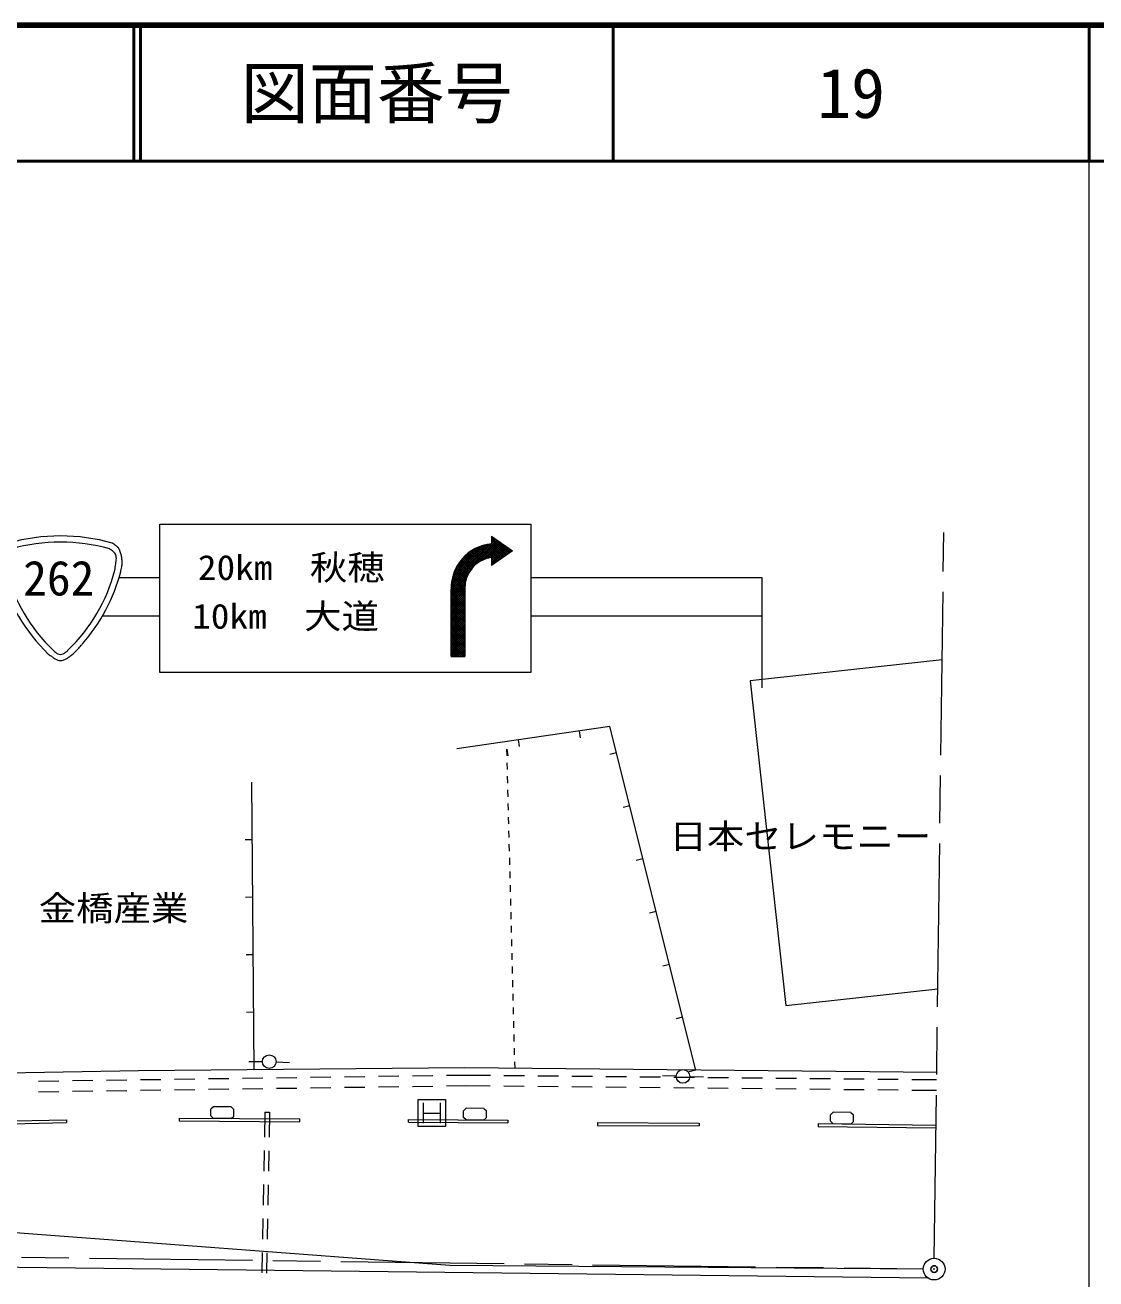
# Model space of a CAD drawing. Units: millimetres, scale not verified. Extents: x 40000 to 680000, y 20000 to 380000.
# Drawn here: x 500755 to 579500, y 287790 to 380000 of the extents above; entities that cross this region are included whole.
import ezdxf
from ezdxf.enums import TextEntityAlignment as Align

# ---------------------------------------------------------------- set-up
doc = ezdxf.new("R2010")
doc.units = ezdxf.units.MM
doc.header["$LTSCALE"] = 1000
doc.header["$PDMODE"] = 32
doc.header["$PDSIZE"] = 500
doc.linetypes.add('CHAIN', pattern=[18.5, 12, -1.5, 3.5, -1.5])
for name, color, linetype, lineweight in [('M-BGD', 7, 'Continuous', 13), ('M-BMK', 2, 'CHAIN', 13), ('M-BMK-SRVR', 3, 'Continuous', 13), ('M-STR-STRC', 7, 'Continuous', 13), ('M-STR-STRD', 7, 'Continuous', 13), ('M-TTL', 2, 'Continuous', 140), ('M-TTL-BAND', 7, 'Continuous', 13), ('M-TTL-LINE', 7, 'Continuous', 50)]:
    doc.layers.add(name, color=color, linetype=linetype, lineweight=lineweight)
doc.layers.add('M-OTRS', color=6, linetype='Continuous')
doc.layers.add('M-TTL-TXT', color=7, linetype='Continuous')
doc.styles.add('ＭＳ ゴシック', font='')
doc.styles.get('ＭＳ ゴシック').set_extended_font_data('MS Gothic')

msp = doc.modelspace()

# ---------------------------------------------------------------- linework, layer by layer
at = {"layer": 'M-BGD'}
for p, q in [((568190, 333312), (554079, 331770)), ((554079, 331770), (556687, 307905)), ((537006, 327433), (537078, 326939)), ((541505, 328089), (541577, 327595)), ((536200, 326252), (536187, 326742)), ((536187, 326742), (536259, 326247)), ((544241, 326473), (543756, 326351)), ((536225, 325252), (536212, 325752)), ((536250, 324253), (536238, 324752)), ((517394, 324318), (517583, 303167)), ((536276, 323253), (536263, 323753)), ((536301, 322253), (536288, 322753)), ((545215, 322584), (544730, 322463)), ((536326, 321254), (536314, 321753)), ((517432, 320088), (516932, 320084)), ((536352, 320254), (536339, 320754)), ((536377, 319254), (536364, 319754)), ((536402, 318255), (536390, 318754)), ((546188, 318695), (545703, 318574)), ((536428, 317255), (536415, 317755)), ((536453, 316255), (536440, 316755)), ((517469, 315858), (516969, 315853)), ((536478, 315256), (536466, 315755)), ((536504, 314256), (536491, 314756)), ((547161, 314806), (546676, 314685)), ((536529, 313256), (536516, 313756)), ((536554, 312256), (536542, 312756)), ((536580, 311257), (536567, 311757)), ((517507, 311628), (517007, 311623)), ((536605, 310257), (536592, 310757)), ((548135, 310918), (547650, 310796)), ((536630, 309257), (536618, 309757)), ((556687, 307905), (567873, 309127)), ((536656, 308258), (536643, 308758)), ((517545, 307398), (517045, 307393)), ((536681, 307258), (536668, 307758)), ((536706, 306258), (536694, 306758)), ((549108, 307029), (548623, 306907)), ((536731, 305259), (536719, 305759)), ((536757, 304259), (536744, 304759)), ((518208, 303765), (517208, 303754)), ((519208, 303753), (520207, 303717)), ((536782, 303270), (536769, 303759)), ((509247, 302447), (510747, 302468)), ((511747, 302483), (513247, 302504)), ((514247, 302518), (515746, 302539)), ((516746, 302554), (518246, 302575)), ((519246, 302589), (520746, 302610)), ((521746, 302625), (523246, 302646)), ((524246, 302660), (525745, 302682)), ((526745, 302696), (528245, 302717)), ((529245, 302731), (530745, 302753)), ((531745, 302767), (533157, 302787)), ((533157, 302787), (534972, 302769)), ((535972, 302759), (537472, 302744)), ((538472, 302735), (539971, 302720)), ((540971, 302710), (542471, 302695)), ((543471, 302685), (544971, 302671)), ((545971, 302661), (547471, 302646)), ((548634, 302700), (547635, 302736)), ((548471, 302636), (549971, 302621)), ((550081, 303140), (549596, 303019)), ((549634, 302676), (550634, 302664)), ((550971, 302611), (552471, 302597)), ((553471, 302587), (554971, 302572)), ((555971, 302562), (557471, 302547)), ((558471, 302538), (559971, 302523)), ((560970, 302513), (562470, 302498)), ((563470, 302488), (564970, 302474)), ((565970, 302464), (567785, 302446)), ((501748, 302340), (503248, 302362)), ((501750, 301561), (503249, 301582)), ((504248, 302376), (505747, 302397)), ((504249, 301597), (505749, 301618)), ((506747, 302412), (508247, 302433)), ((506749, 301632), (508249, 301653)), ((509249, 301668), (510749, 301689)), ((511749, 301703), (513248, 301724)), ((514248, 301739), (515748, 301760)), ((516748, 301774), (518248, 301795)), ((519248, 301810), (520748, 301831)), ((521748, 301845), (523247, 301867)), ((524247, 301881), (525747, 301902)), ((526747, 301916), (528247, 301938)), ((529247, 301952), (530747, 301973)), ((531747, 301987), (533149, 302007)), ((533149, 302007), (534964, 301989)), ((535964, 301980), (537464, 301965)), ((538464, 301955), (539964, 301940)), ((540964, 301930), (542464, 301916)), ((543464, 301906), (544964, 301891)), ((545964, 301881), (547463, 301866)), ((548463, 301856), (549963, 301842)), ((550963, 301832), (552463, 301817)), ((553463, 301807), (554963, 301792)), ((555963, 301783), (557463, 301768)), ((558463, 301758), (559963, 301743)), ((560963, 301733), (562463, 301719)), ((563463, 301709), (564963, 301694)), ((565963, 301684), (567778, 301666)), ((514406, 299780), (514409, 300263)), ((514605, 299593), (514406, 299780)), ((514610, 300447), (514409, 300263)), ((515912, 300439), (514610, 300447)), ((515907, 299585), (516108, 299769)), ((515912, 300439), (516111, 300252)), ((516108, 299769), (516111, 300252)), ((518387, 300061), (518351, 298225)), ((518387, 300061), (518738, 300055)), ((518738, 300055), (518703, 298218)), ((532993, 299669), (532996, 300152)), ((533197, 300336), (532996, 300152)), ((534499, 300328), (533197, 300336)), ((534499, 300328), (534698, 300141)), ((534695, 299658), (534698, 300141)), ((559972, 299385), (559979, 299868)), ((560181, 300051), (559979, 299868)), ((561483, 300035), (560181, 300051)), ((561483, 300035), (561680, 299847)), ((561674, 299364), (561680, 299847)), ((515907, 299585), (514605, 299593)), ((520958, 299355), (520959, 299555)), ((528958, 299307), (528959, 299507)), ((533192, 299482), (532993, 299669)), ((534494, 299474), (533192, 299482)), ((534494, 299474), (534695, 299658)), ((560170, 299197), (559972, 299385)), ((561472, 299180), (560170, 299197)), ((561472, 299180), (561674, 299364)), ((518332, 297225), (518303, 295725)), ((518683, 297218), (518654, 295719)), ((518283, 294726), (518254, 293226)), ((518634, 294719), (518605, 293219)), ((518234, 292226), (518205, 290726)), ((518586, 292219), (518557, 290720)), ((518186, 289727), (518157, 288227)), ((518537, 289720), (518508, 288220))]:
    msp.add_line(p, q, dxfattribs=at)
for points in [[(550081, 303140), (543755, 328417), (532507, 326777)], [(567792, 302967), (533102, 303306), (509108, 303092), (468945, 302388)]]:
    msp.add_lwpolyline(points, dxfattribs=at)
for centre in [(518708, 303770), (549134, 302682)]:
    msp.add_circle(centre, 500, dxfattribs=at)
at = {"layer": 'M-BMK'}
for p, q in [((567613, 289314), (568313, 342694)), ((468484, 289794), (566803, 288524))]:
    msp.add_line(p, q, dxfattribs=at)
at = {"layer": 'M-BMK-SRVR'}
msp.add_circle((567603, 288514), 800, dxfattribs=at)
at = {"layer": 'M-OTRS'}
msp.add_point((567603, 288514), dxfattribs=at)
at = {"layer": 'M-STR-STRC'}
for p, q in [((532091, 338755), (535466, 342130)), ((535045, 342422), (536609, 341336)), ((535045, 342422), (535045, 341839)), ((535045, 342416), (535049, 342420)), ((535045, 342275), (535132, 342362)), ((536270, 341101), (535045, 342326)), ((535045, 342133), (535216, 342304)), ((535045, 341992), (535299, 342246)), ((535045, 341850), (535383, 342188)), ((536187, 341043), (535045, 342185)), ((536353, 341159), (535192, 342320)), ((532088, 338610), (535550, 342072)), ((532102, 338907), (535033, 341838)), ((532120, 339067), (534873, 341819)), ((532149, 339237), (534703, 341790)), ((532191, 339420), (534519, 341749)), ((532249, 339620), (534319, 341690)), ((532332, 339845), (534095, 341607)), ((532456, 340109), (533830, 341484)), ((532674, 340470), (533470, 341265)), ((534075, 340468), (533359, 341184)), ((534161, 340523), (533440, 341244)), ((534251, 340575), (533524, 341302)), ((534344, 340623), (533610, 341357)), ((534441, 340668), (533698, 341411)), ((534541, 340708), (533788, 341462)), ((534646, 340745), (533881, 341510)), ((534756, 340777), (533977, 341556)), ((534870, 340804), (534075, 341599)), ((534110, 340490), (535633, 342014)), ((534990, 340826), (534176, 341639)), ((535435, 340522), (534280, 341677)), ((535519, 340579), (534387, 341711)), ((534419, 340658), (535717, 341956)), ((535602, 340637), (534497, 341743)), ((535686, 340695), (534610, 341771)), ((534647, 340745), (535800, 341898)), ((535769, 340753), (534727, 341795)), ((534841, 340798), (535884, 341840)), ((535853, 340811), (534848, 341816)), ((535936, 340869), (534973, 341832)), ((535014, 340829), (535967, 341782)), ((536103, 340985), (535045, 342043)), ((536020, 340927), (535045, 341902)), ((535045, 340719), (536051, 341724)), ((535045, 340577), (536134, 341666)), ((535045, 340436), (536217, 341608)), ((535045, 340295), (536301, 341550)), ((536609, 341336), (535045, 340250)), ((535364, 340472), (536384, 341492)), ((536437, 341217), (535655, 341999)), ((535827, 340793), (536468, 341434)), ((536520, 341275), (536118, 341677)), ((536289, 341115), (536551, 341376)), ((536604, 341333), (536581, 341356)), ((533295, 339551), (532557, 340289)), ((533342, 339646), (532611, 340376)), ((533392, 339737), (532668, 340460)), ((533446, 339824), (532727, 340543)), ((533503, 339909), (532789, 340623)), ((533563, 339990), (532852, 340701)), ((533627, 340068), (532918, 340776)), ((533694, 340142), (532986, 340849)), ((533763, 340214), (533056, 340921)), ((533837, 340282), (533129, 340990)), ((533913, 340347), (533203, 341057)), ((533992, 340409), (533280, 341121)), ((535045, 340834), (535045, 340250)), ((535352, 340464), (535045, 340770)), ((535269, 340406), (535045, 340629)), ((535185, 340348), (535045, 340488)), ((535102, 340290), (535045, 340346)), ((507672, 339362), (510655, 339362)), ((532147, 338528), (533449, 339830)), ((533045, 338528), (532183, 339390)), ((533088, 338626), (532213, 339501)), ((533093, 338763), (532246, 339610)), ((533106, 338892), (532282, 339715)), ((532289, 338528), (533281, 339521)), ((533125, 339014), (532321, 339817)), ((533149, 339131), (532363, 339917)), ((533179, 339242), (532408, 340014)), ((533213, 339349), (532455, 340108)), ((533252, 339452), (532505, 340200)), ((537937, 339362), (554927, 339362)), ((554927, 339362), (554927, 331261)), ((532196, 338528), (532088, 338636)), ((533089, 338528), (532089, 338528)), ((532089, 338528), (532089, 336496)), ((532089, 338489), (532128, 338528)), ((532089, 338347), (532269, 338528)), ((532089, 338206), (532411, 338528)), ((532089, 338065), (532552, 338528)), ((532089, 337923), (532694, 338528)), ((532089, 337782), (532835, 338528)), ((532089, 337640), (532977, 338528)), ((532089, 337499), (533089, 338499)), ((532338, 338528), (532092, 338774)), ((533089, 337536), (532097, 338528)), ((532479, 338528), (532101, 338906)), ((532621, 338528), (532116, 339033)), ((532762, 338528), (532134, 339156)), ((532903, 338528), (532157, 339275)), ((532189, 338528), (533089, 338528)), ((533089, 337678), (532239, 338528)), ((533089, 337819), (532380, 338528)), ((532430, 338528), (533194, 339292)), ((533089, 337960), (532522, 338528)), ((532572, 338528), (533142, 339098)), ((533089, 338102), (532663, 338528)), ((532713, 338528), (533110, 338925)), ((533089, 338243), (532804, 338528)), ((532854, 338528), (533093, 338767)), ((533089, 338385), (532946, 338528)), ((532996, 338528), (533088, 338620)), ((533089, 338526), (533087, 338528)), ((533089, 338528), (533089, 333563)), ((533089, 337395), (532089, 338395)), ((532089, 337358), (533089, 338358)), ((533089, 337253), (532089, 338254)), ((532089, 337216), (533089, 338217)), ((533089, 337112), (532089, 338112)), ((532089, 337075), (533089, 338075)), ((533089, 336971), (532089, 337971)), ((532089, 336933), (533089, 337934)), ((533089, 336829), (532089, 337830)), ((532089, 336792), (533089, 337792)), ((533089, 336688), (532089, 337688)), ((532089, 336650), (533089, 337651)), ((533089, 336546), (532089, 337547)), ((532089, 336509), (533089, 337509)), ((533089, 336405), (532089, 337405)), ((532089, 336368), (533089, 337368)), ((533089, 336263), (532089, 337264)), ((532089, 336226), (533089, 337227)), ((533089, 336122), (532089, 337122)), ((532089, 336085), (533089, 337085)), ((533089, 335981), (532089, 336981)), ((532089, 335943), (533089, 336944)), ((533089, 335839), (532089, 336840)), ((532089, 335802), (533089, 336802)), ((533089, 335698), (532089, 336698)), ((532089, 335660), (533089, 336661)), ((510655, 336530), (506442, 336530)), ((533089, 335556), (532089, 336557)), ((532089, 335519), (533089, 336519)), ((532089, 336496), (532089, 335596)), ((533089, 335415), (532089, 336415)), ((532089, 335378), (533089, 336378)), ((533089, 335273), (532089, 336274)), ((532089, 335236), (533089, 336237)), ((533089, 335132), (532089, 336133)), ((532089, 335095), (533089, 336095)), ((533089, 334991), (532089, 335991)), ((532089, 334953), (533089, 335954)), ((533089, 334849), (532089, 335850)), ((532089, 334812), (533089, 335812)), ((533089, 334708), (532089, 335708)), ((532089, 334671), (533089, 335671)), ((554927, 336530), (537937, 336530)), ((532089, 335596), (532089, 333563)), ((533089, 334566), (532089, 335567)), ((532089, 334529), (533089, 335530)), ((533089, 334425), (532089, 335425)), ((532089, 334388), (533089, 335388)), ((533089, 334284), (532089, 335284)), ((532089, 334246), (533089, 335247)), ((533089, 334142), (532089, 335143)), ((532089, 334105), (533089, 335105)), ((533089, 334001), (532089, 335001)), ((532089, 333963), (533089, 334964)), ((533089, 333859), (532089, 334860)), ((532089, 333822), (533089, 334822)), ((533089, 333718), (532089, 334718)), ((532089, 333681), (533089, 334681)), ((533089, 333576), (532089, 334577)), ((532961, 333563), (532089, 334435)), ((532820, 333563), (532089, 334294)), ((532678, 333563), (532089, 334153)), ((532537, 333563), (532089, 334011)), ((532396, 333563), (532089, 333870)), ((532113, 333563), (533089, 334540)), ((532254, 333563), (533089, 334398)), ((532396, 333563), (533089, 334257)), ((532537, 333563), (533089, 334115)), ((532678, 333563), (533089, 333974)), ((532820, 333563), (533089, 333832)), ((532254, 333563), (532089, 333728)), ((532113, 333563), (532089, 333587)), ((532089, 333563), (533089, 333563)), ((532961, 333563), (533089, 333691)), ((529661, 298990), (529661, 300990)), ((529661, 300990), (531661, 300990)), ((530036, 300740), (530036, 299240)), ((531286, 300740), (531286, 299240)), ((531661, 300990), (531661, 298990)), ((530036, 299990), (531286, 299990)), ((531661, 298990), (529661, 298990))]:
    msp.add_line(p, q, dxfattribs=at)
for points in [[(510655, 332379), (510655, 343304), (537937, 343304), (537937, 332379)], [(532089, 338528), (533089, 338528), (533089, 333563), (532089, 333563)]]:
    msp.add_lwpolyline(points, close=True, dxfattribs=at)
for centre, radius, start, end in [((503360, 328338), 14089, 74.37436, 105.62533), ((503360, 328338), 13639, 74.69511, 105.30489), ((535330, 338609), 3242, 95.04416, 181.43524), ((535330, 338609), 2242, 97.30386, 182.0755), ((511526, 343096), 13024, 194.53156, 225.907), ((511526, 343096), 12574, 194.63957, 226.12), ((495195, 343096), 12574, 313.88, 345.36043), ((495195, 343096), 13024, 318.73123, 345.42803)]:
    msp.add_arc(centre, radius, start, end, dxfattribs=at)
for points, knots in [([(507360, 339918), (507362, 339931), (507368, 339969), (507370, 339982), (507374, 340014), (507388, 340111), (507392, 340143), (507398, 340186), (507416, 340314), (507421, 340356), (507427, 340400), (507444, 340532), (507449, 340576), (507453, 340614), (507465, 340729), (507466, 340768), (507467, 340801), (507464, 340900), (507457, 340932), (507451, 340963), (507421, 341054), (507406, 341082), (507388, 341114), (507318, 341201), (507293, 341229), (507275, 341250), (507210, 341305), (507189, 341324), (507168, 341341), (507102, 341392), (507080, 341409), (507063, 341421), (507012, 341458), (506995, 341470), (506988, 341475), (506967, 341489), (506960, 341493)], [0, 0, 0, 0, 1, 1, 1, 2, 2, 2, 3, 3, 3, 4, 4, 4, 5, 5, 5, 6, 6, 6, 7, 7, 7, 8, 8, 8, 9, 9, 9, 10, 10, 10, 11, 11, 11, 12, 12, 12, 12]), ([(507800, 339819), (507800, 339820), (507800, 339822), (507800, 339822), (507801, 339824), (507801, 339829), (507802, 339830), (507802, 339832), (507803, 339839), (507804, 339841), (507804, 339843), (507805, 339851), (507806, 339853), (507814, 339896), (507837, 340025), (507845, 340068), (507851, 340101), (507869, 340202), (507874, 340236), (507878, 340264), (507889, 340351), (507891, 340380), (507893, 340408), (507897, 340495), (507896, 340523), (507894, 340575), (507883, 340731), (507875, 340782), (507868, 340839), (507836, 341007), (507821, 341063), (507807, 341117), (507756, 341277), (507734, 341328), (507715, 341374), (507641, 341503), (507614, 341545), (507602, 341563), (507558, 341609), (507542, 341624), (507526, 341640), (507473, 341683), (507456, 341696), (507434, 341712), (507369, 341758), (507347, 341773), (507320, 341792), (507237, 341849), (507210, 341868), (507206, 341871), (507194, 341879), (507190, 341882), (507187, 341884), (507176, 341892), (507173, 341894), (507170, 341896), (507163, 341901), (507160, 341903), (507159, 341904), (507156, 341906), (507155, 341906)], [0, 0, 0, 0, 1, 1, 1, 2, 2, 2, 3, 3, 3, 4, 4, 4, 5, 5, 5, 6, 6, 6, 7, 7, 7, 8, 8, 8, 9, 9, 9, 10, 10, 10, 11, 11, 11, 12, 12, 12, 13, 13, 13, 14, 14, 14, 15, 15, 15, 16, 16, 16, 17, 17, 17, 18, 18, 18, 19, 19, 19, 20, 20, 20, 20]), ([(502464, 333742), (502464, 333742), (502464, 333742), (502465, 333742), (502465, 333742), (502466, 333741), (502467, 333740), (502467, 333740), (502469, 333739), (502470, 333738), (502470, 333738), (502472, 333736), (502473, 333736), (502527, 333696), (502689, 333575), (502744, 333536), (502788, 333506), (502922, 333416), (502969, 333390), (503007, 333368), (503126, 333312), (503168, 333299), (503205, 333288), (503321, 333269), (503360, 333269), (503401, 333269), (503524, 333289), (503563, 333300), (503608, 333314), (503737, 333369), (503779, 333391), (503827, 333417), (503963, 333506), (504007, 333538), (504057, 333575), (504202, 333694), (504248, 333736), (504302, 333784), (504459, 333937), (504511, 333989), (504559, 334037), (504700, 334188), (504747, 334239), (504782, 334276), (504884, 334391), (504918, 334430), (504931, 334445), (504971, 334490), (504984, 334506)], [0, 0, 0, 0, 1, 1, 1, 2, 2, 2, 3, 3, 3, 4, 4, 4, 5, 5, 5, 6, 6, 6, 7, 7, 7, 8, 8, 8, 9, 9, 9, 10, 10, 10, 11, 11, 11, 12, 12, 12, 13, 13, 13, 14, 14, 14, 15, 15, 15, 16, 16, 16, 16]), ([(502810, 334033), (502819, 334023), (502848, 333993), (502858, 333984), (502882, 333962), (502956, 333895), (502982, 333876), (503016, 333852), (503120, 333784), (503159, 333768), (503197, 333752), (503319, 333719), (503360, 333719), (503402, 333719), (503524, 333752), (503562, 333768), (503601, 333784), (503705, 333852), (503739, 333876), (503765, 333895), (503839, 333962), (503863, 333984), (503873, 333993), (503902, 334023), (503910, 334033)], [0, 0, 0, 0, 1, 1, 1, 2, 2, 2, 3, 3, 3, 4, 4, 4, 5, 5, 5, 6, 6, 6, 7, 7, 7, 8, 8, 8, 8])]:
    msp.add_open_spline(points, degree=3, knots=knots, dxfattribs=at)
at = {"layer": 'M-STR-STRD'}
for p, q in [((493536, 299274), (503806, 299490)), ((493541, 299074), (503811, 299290)), ((503806, 299490), (503811, 299290)), ((512091, 299608), (512090, 299408)), ((512090, 299408), (520958, 299355)), ((512091, 299608), (520959, 299555)), ((528958, 299307), (536258, 299263)), ((528959, 299507), (536259, 299463)), ((536259, 299463), (536258, 299263)), ((542847, 299283), (542846, 299083)), ((542846, 299083), (550318, 299038)), ((542847, 299283), (550319, 299238)), ((550319, 299238), (550318, 299038)), ((559073, 299211), (559070, 299011)), ((559070, 299011), (567739, 298901)), ((559073, 299211), (567742, 299101)), ((491623, 291838), (531987, 288810)), ((531987, 288810), (566803, 288528))]:
    msp.add_line(p, q, dxfattribs=at)
msp.add_lwpolyline([(396519, 290752), (426048, 290465), (456386, 289166), (567132, 287867)], dxfattribs=at)
at = {"layer": 'M-TTL'}
msp.add_line((680000, 380000), (40000, 380000), dxfattribs=at)
at = {"layer": 'M-TTL-BAND'}
msp.add_line((579000, 20000), (579000, 370000), dxfattribs=at)
at = {"layer": 'M-TTL-LINE'}
for p, q in [((508747, 380000), (508747, 370000)), ((509247, 380000), (509247, 370000)), ((543997, 380000), (543997, 370000)), ((579000, 380000), (579000, 370000)), ((40000, 370000), (680000, 370000))]:
    msp.add_line(p, q, dxfattribs=at)

# ---------------------------------------------------------------- texts
at = {"layer": 'M-BGD', "style": 'ＭＳ ゴシック', "width": 1.1}
for s, p in [('日本セレモニー', (557763, 318875)), ('金橋産業', (507261, 313583))]:
    msp.add_text(s, height=1833, dxfattribs=at).set_placement(p, align=Align.BOTTOM_CENTER)
at = {"layer": 'M-STR-STRC', "style": 'ＭＳ ゴシック', "width": 1.1}
for s, p in [('20km\u3000秋穂', (513462, 338644)), ('10km\u3000大道', (513041, 335059))]:
    msp.add_text(s, height=1833, dxfattribs=at).set_placement(p, align=Align.BOTTOM_LEFT)
at = {"layer": 'M-STR-STRC', "style": 'ＭＳ ゴシック'}
msp.add_text('262', height=2566, dxfattribs=at).set_placement((500614, 337279), align=Align.BOTTOM_LEFT)
at = {"layer": 'M-TTL-TXT', "style": 'ＭＳ ゴシック'}
for s, p in [('図面番号', (526622, 375000)), ('19', (561497, 375000))]:
    msp.add_text(s, height=3666, dxfattribs=at).set_placement(p, align=Align.MIDDLE_CENTER)

doc.saveas('drawing.dxf')
